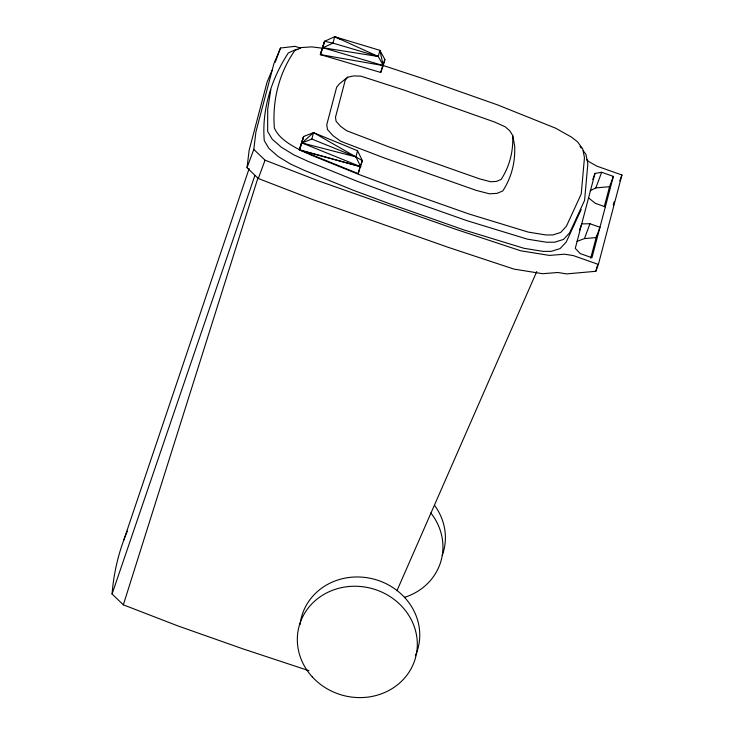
<?xml version="1.0" encoding="UTF-8"?>
<svg xmlns="http://www.w3.org/2000/svg" width="734" height="734" viewBox="0 0 734 734"><rect width="100%" height="100%" fill="white"/><g stroke="black" fill="none" stroke-linecap="round" stroke-linejoin="round"><path stroke-width="1.1" d="M586.512 159.489L588.907 161.645L596.907 166.168L621.927 174.995L598.384 264.433L595.843 271.296L566.593 273.901L557.767 272.488L542.655 273.709L513.974 269.094L448.116 247.303L312.721 199.547L258.295 178.5L247.028 167.71L249.147 150.231L267.057 82.199L272.057 70.29M247.028 167.71L253.79 149.415L255.909 131.936L273.828 63.904L280.498 48.022L295.04 46.343L300.463 48.077M270.809 89.676L267.699 109.293L267.644 131.432L272.195 139.166L281.379 147.24L293.747 154.819L308.051 161.361L357.128 181.28L391.938 194.216L466.998 220.686L527.397 239.156L546.536 242.238L554.748 242.192L563.492 239.431L569.63 232.862L584.594 200.354L587.842 163.719L585.906 154.305L583.273 150.773M320.373 54.61L324.611 41.278L334.686 36.7L379.882 50.334L384.891 59.482L383.276 65.592L380.735 72.455L320.373 54.61L324.611 41.278L332.997 43.123L378.258 56.5L383.276 65.592L320.373 54.61L324.611 41.278M359.816 167.48L360.743 166.737L299.408 149.791L303.647 136.469L313.528 132.634L357.55 150.736L362.357 160.618L358.21 173.6L299.408 149.791L303.647 136.469L299.426 149.727L311.133 155.067L359.752 174.802L394.286 187.638L468.943 213.979L528.306 232.109L545.949 234.963L552.858 234.944L560.657 232.476L566.391 226.265L581.227 193.996L584.466 157.636L582.695 148.782L577.41 141.699L571.685 137.23L555.666 128.211L497.661 104.934L422.995 78.602L382.726 65.335L384.891 59.482M340.833 39.489L334.686 36.7L332.997 43.123L322.905 47.747L383.276 65.592L379.882 50.334L378.258 56.5L322.905 47.747M322.07 48.141L311.656 46.875L301.408 47.563L294.747 50.655C278.929 73.18 272.213 100.732 274.369 128.046C279.085 138.579 289.756 144.433 299.426 149.727L301.94 142.937L311.84 139.047L313.528 132.634L362.357 160.618L360.908 164.544M357.55 150.736L355.926 156.902L360.743 166.737L301.142 150.507M380.735 72.455L382.35 66.335M358.21 173.6L359.55 168.499M594.999 173.417L575.273 248.358L580.227 253.597L591.943 257.726L613.358 176.399L601.641 172.27L594.999 173.417L592.742 179.518M590.714 258.23L596.724 235.403M604.339 206.474L609.55 186.693L613.358 176.399M595.843 271.296L597.293 265.772M613.285 205.043L614.156 201.731M308.959 670.702L243.101 648.92L177.766 625.873L123.34 604.825L257.845 178.215M123.78 540.132L249.147 168.536M123.34 604.825L112.073 594.035L254.882 175.518M275.232 62.252L280.498 48.022M258.295 178.5L265.057 160.205L253.79 149.415M579.456 229.981L581.713 223.888L589.952 223.732L599.962 227.265L596.155 237.55L584.457 238.596L577.062 241.385M590.136 190.767L595.852 187.913L601.641 172.27M584.457 238.596L589.952 223.732M619.753 180.876L621.927 174.995M396.92 590.769L536.747 271.552M581.209 209.502L566.253 242.009L560.106 248.578L551.362 251.34L543.151 251.386L524.012 248.303L463.622 229.834L388.552 203.364L353.742 190.427L304.674 170.508L290.361 163.966L278.002 156.388L268.818 148.314L264.268 140.579C261.662 109.54 271.452 78.822 288.306 52.976L295.811 49.49L297.903 49.352M347.714 77.18L345.274 80.098L335.475 117.302L336.099 121.303L340.613 126.358L346.613 130.707L388.846 146.864L479.596 178.876L490.707 181.766L496.459 181.408L501.148 179.417A454.915 179.94 20.3 0 0 512.717 135.487L509.781 130.808L505.185 126.798L494.569 122.018L403.819 90.007L360.972 76.162L353.898 75.896L347.714 77.18L339.558 83.704L336.658 87.162L326.749 124.798L327.483 129.542L332.961 135.652L340.741 141.277L384.717 158.113L476.219 190.381L489.422 193.804L497.12 193.354L502.79 190.941A462.365 182.885 20.3 0 0 514.653 145.901L512.717 135.487M360.743 166.737L301.94 142.937L313.528 132.634M595.852 187.913L609.55 186.693M301.94 142.937L355.926 156.902L311.84 139.047M605.33 206.869L595.329 203.336L588.558 197.886M598.384 264.433L573.355 255.606L564.538 254.193L549.417 255.414L520.745 250.799L454.887 229.008L319.492 181.252L265.057 160.205M334.686 36.7L378.258 56.5M579.979 146.36L581.3 148.13M430.83 512.965A60.298 55.334 14.8 0 1 404.434 597.384M434.611 505.405A60.298 55.334 14.8 0 1 442.235 555.363M112.073 594.035A1246.736 493.138 20.3 0 1 127.358 531.132M415.352 655.765A60.298 55.334 14.8 0 0 378.973 580.704A60.298 55.334 14.8 0 0 302.922 612.578A60.298 55.334 14.8 0 0 300.078 624.506M312.289 676.895A60.298 55.334 14.8 0 0 414.169 661.949A60.298 55.334 14.8 0 0 345.54 586.916A60.298 55.334 14.8 0 0 312.289 676.895"/></g></svg>
